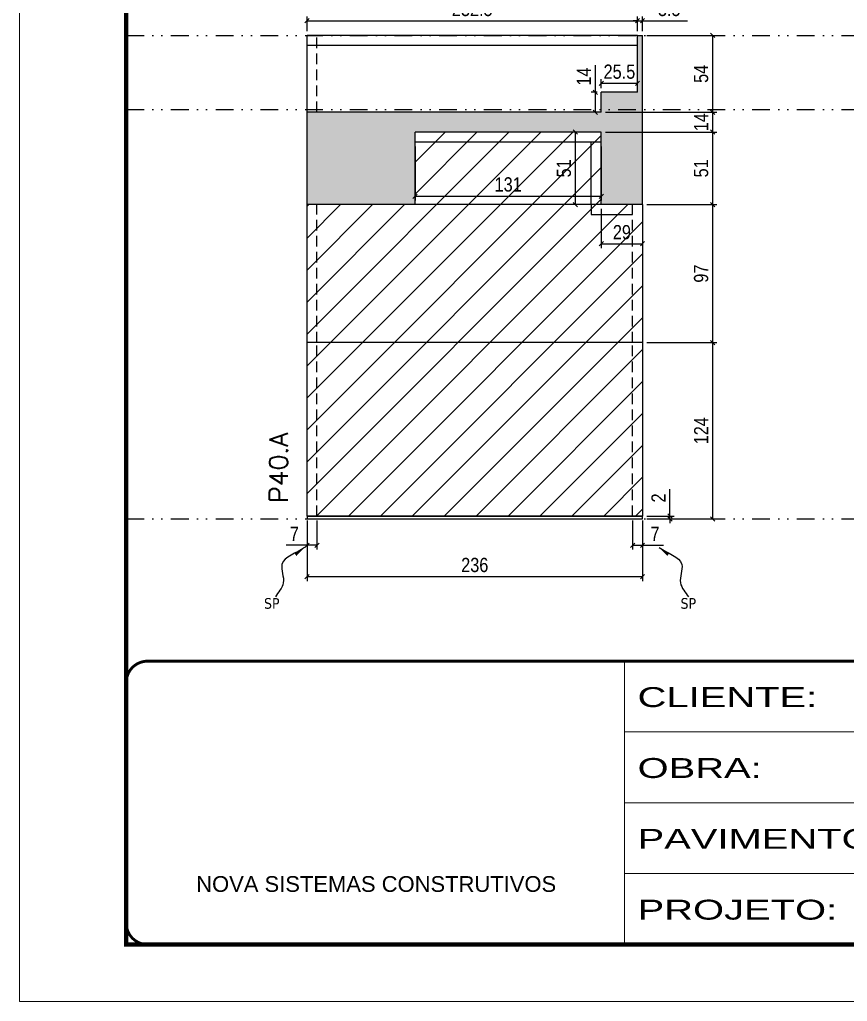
# Model space of a CAD drawing. Extents: x 14400 to 24104, y -21631 to 6985.
# Drawn here: x 19168 to 19751, y -4402 to -3712 of the extents above; entities that cross this region are included whole.
import ezdxf

# ---------------------------------------------------------------- set-up
doc = ezdxf.new("R2010")
doc.units = 0
for name, pattern in [('CONTINUO', [0]), ('DASHED', [0.75, 0.5, -0.25]), ('DIVIDE2', [0.625, 0.25, -0.125, 0, -0.125, 0, -0.125]), ('HIDDEN', [0.375, 0.25, -0.125])]:
    doc.linetypes.add(name, pattern=pattern)
for name, color, linetype in [('COTA', 241, 'Continuous'), ('Nível', 160, 'Continuous'), ('Painéis', 200, 'Continuous'), ('SARR_2.2x7', 40, 'Continuous'), ('texto', 7, 'Continuous')]:
    doc.layers.add(name, color=color, linetype=linetype)
for name, color, linetype, lineweight in [('Folhas', 255, 'Continuous', 9), ('Hachura', 251, 'Continuous', 9), ('SARRAFO DE PRESSAO', 251, 'DASHED', 9), ('Texto Seção', 7, 'Continuous', 15)]:
    doc.layers.add(name, color=color, linetype=linetype, lineweight=lineweight)
doc.styles.add('ARIAL', font='arial.ttf')
doc.styles.add('COTA TECNICA', font='techl___.ttf', dxfattribs={"height": 10})
doc.styles.add('COTA TECNICA-50', font='techl___.ttf', dxfattribs={"height": 10})
doc.styles.add('REGUA-120', font='ROMANS.shx', dxfattribs={"height": 15})
doc.styles.get("Standard").update_dxf_attribs({"font": 'arial.ttf'})
doc.styles.add('Tecnologia', font='')
doc.styles.get('Tecnologia').set_extended_font_data('Forgotten Futurist')
doc.dimstyles.new('COTA PAINEL-50', dxfattribs={"dimtxt": 10, "dimasz": 3, "dimexe": 3, "dimexo": 3, "dimgap": 3, "dimtad": 1, "dimdec": 1, "dimzin": 12, "dimdsep": 46, "dimtxsty": 'COTA TECNICA-50', "dimblk1": 'OBLIQUE', "dimblk2": 'OBLIQUE', "dimsah": 1, "dimcen": 0.9, "dimclrd": 4, "dimclre": 4, "dimclrt": 240, "dimadec": 1, "dimazin": 3, "dimtfac": 1, "dimtdec": 1, "dimtmove": 0, "dimatfit": 3, "dimfxl": 1, "dimtolj": 1, "dimtzin": 12, "dimarcsym": 0})
doc.dimstyles.new('PAINEL', dxfattribs={"dimtxt": 10, "dimasz": 3, "dimexe": 3, "dimexo": 3, "dimgap": 3, "dimtad": 1, "dimdec": 1, "dimzin": 12, "dimdsep": 46, "dimtxsty": 'COTA TECNICA', "dimblk1": 'OBLIQUE', "dimblk2": 'OBLIQUE', "dimsah": 1, "dimcen": 0.9, "dimclrd": 4, "dimclre": 4, "dimclrt": 240, "dimadec": 1, "dimazin": 3, "dimtfac": 1, "dimtdec": 1, "dimtmove": 0, "dimatfit": 3, "dimfxl": 1, "dimtolj": 1, "dimtzin": 12, "dimarcsym": 0})
doc.dimstyles.get("Standard").update_dxf_attribs({"dimtxt": 0.18, "dimasz": 0.18, "dimexe": 0.18, "dimexo": 0.0625, "dimgap": 0.09, "dimtad": 0, "dimtih": 1, "dimtoh": 1, "dimdec": 4, "dimzin": 0, "dimdsep": 46, "dimtxsty": 'Standard', "dimcen": 0.09, "dimadec": 0, "dimazin": 0, "dimtfac": 1, "dimtdec": 4, "dimtofl": 0, "dimtmove": 0, "dimatfit": 3, "dimfxl": 1, "dimtolj": 1, "dimtzin": 0, "dimarcsym": 0})

# ---------------------------------------------------------------- blocks, each defined once
blk = doc.blocks.new('9999999999')
at = {"color": 30, "linetype": 'CONTINUO'}
for p, q in [((98564.56, 34230.21), (98564.56, 34429.45)), ((98564.56, 34379.64), (99583.98, 34379.64)), ((98564.56, 34329.83), (99487.98, 34329.83)), ((98564.56, 34280.02), (99487.98, 34280.02))]:
    blk.add_line(p, q, dxfattribs=at)
at = {"color": 30, "linetype": 'CONTINUO', "const_width": 2}
blk.add_lwpolyline([(99583.98, 34230.21), (99583.98, 34414.45, 0.414214), (99568.98, 34429.45), (98228.98, 34429.45, 0.414214), (98213.98, 34414.45), (98213.98, 34245.21, 0.414214), (98228.98, 34230.21), (99583.98, 34230.21)], format="xyb", dxfattribs=at)
at = {"layer": 'Folhas'}
blk.add_lwpolyline([(98138.98, 34190.21), (99623.98, 34190.21), (99623.98, 35240.21), (98138.98, 35240.21)], close=True, dxfattribs=at)
at = {"layer": 'Folhas', "color": 30, "const_width": 3}
blk.add_lwpolyline([(98213.98, 34230.21), (99583.98, 34230.21), (99583.98, 35200.21), (98213.98, 35200.21)], close=True, dxfattribs=at)
at = {"color": 7, "linetype": 'Continuous', "ltscale": 5, "style": 'ARIAL'}
blk.add_text('NOVA SISTEMAS CONSTRUTIVOS', height=11.0592, dxfattribs=at).set_placement((98263.19, 34267.21))
at = {"layer": 'Folhas', "color": 7, "style": 'Tecnologia', "width": 1.5}
for s, p in [('CLIENTE:', (98573.65, 34397.17)), ('OBRA:', (98573.65, 34347.31)), ('PAVIMENTO:', (98573.65, 34297.5)), ('PROJETO:', (98573.65, 34247.69))]:
    blk.add_text(s, height=14, dxfattribs=at).set_placement(p)
blk = doc.blocks.new('_Oblique')
at = {"color": 0, "linetype": 'ByBlock', "lineweight": -2}
blk.add_line((-0.5, -0.5), (0.5, 0.5), dxfattribs=at)
blk = doc.blocks.new('*D1568')
at = {"layer": 'COTA', "color": 4, "lineweight": -2, "transparency": 16777216}
for p, q in [((19370.62, -4064.17), (19370.62, -4106.84)), ((19606.62, -4064.17), (19606.62, -4106.84)), ((19606.62, -4103.84), (19370.62, -4103.84))]:
    blk.add_line(p, q, dxfattribs=at)
at = {"layer": 'Defpoints', "color": 0, "transparency": 16777216}
for p in [(19370.62, -4061.17), (19606.62, -4061.17), (19370.62, -4103.84)]:
    blk.add_point(p, dxfattribs=at)
at = {"layer": 'COTA', "color": 4, "lineweight": -2, "transparency": 16777216, "xscale": 3, "yscale": 3, "zscale": 3, "rotation": 180}
blk.add_blockref('_Oblique', (19370.62, -4103.84), dxfattribs=at)
at = {"layer": 'COTA', "color": 4, "lineweight": -2, "transparency": 16777216, "xscale": 3, "yscale": 3, "zscale": 3}
blk.add_blockref('_Oblique', (19606.62, -4103.84), dxfattribs=at)
at = {"layer": 'COTA', "color": 240, "transparency": 16777216, "insert": (19488.62, -4095.62), "char_height": 10, "attachment_point": 5, "style": 'COTA TECNICA'}
blk.add_mtext('\\A1;236', dxfattribs=at)
blk = doc.blocks.new('*D1569')
at = {"layer": 'COTA', "color": 4, "lineweight": -2, "transparency": 16777216}
for p, q in [((19599.62, -4064.17), (19599.62, -4084.68)), ((19606.62, -4066.17), (19606.62, -4084.68)), ((19599.62, -4081.68), (19606.62, -4081.68)), ((19606.62, -4081.68), (19621.35, -4081.68))]:
    blk.add_line(p, q, dxfattribs=at)
at = {"layer": 'Defpoints', "color": 0, "transparency": 16777216}
for p in [(19599.62, -4061.17), (19606.62, -4063.17), (19606.62, -4081.68)]:
    blk.add_point(p, dxfattribs=at)
at = {"layer": 'COTA', "color": 4, "lineweight": -2, "transparency": 16777216, "xscale": 3, "yscale": 3, "zscale": 3, "rotation": 180}
blk.add_blockref('_Oblique', (19599.62, -4081.68), dxfattribs=at)
at = {"layer": 'COTA', "color": 4, "lineweight": -2, "transparency": 16777216, "xscale": 3, "yscale": 3, "zscale": 3}
blk.add_blockref('_Oblique', (19606.62, -4081.68), dxfattribs=at)
at = {"layer": 'COTA', "color": 240, "transparency": 16777216, "insert": (19615.48, -4073.6), "char_height": 10, "attachment_point": 5, "style": 'COTA TECNICA-50'}
blk.add_mtext('\\A1;7', dxfattribs=at)
blk = doc.blocks.new('*D1570')
at = {"layer": 'COTA', "color": 4, "lineweight": -2, "transparency": 16777216}
for p, q in [((19370.62, -4066.17), (19370.62, -4084.68)), ((19377.62, -4064.17), (19377.62, -4084.68)), ((19370.62, -4081.68), (19355.89, -4081.68)), ((19377.62, -4081.68), (19370.62, -4081.68))]:
    blk.add_line(p, q, dxfattribs=at)
at = {"layer": 'Defpoints', "color": 0, "transparency": 16777216}
for p in [(19370.62, -4063.17), (19377.62, -4061.17), (19370.62, -4081.68)]:
    blk.add_point(p, dxfattribs=at)
at = {"layer": 'COTA', "color": 4, "lineweight": -2, "transparency": 16777216, "xscale": 3, "yscale": 3, "zscale": 3, "rotation": 180}
blk.add_blockref('_Oblique', (19370.62, -4081.68), dxfattribs=at)
at = {"layer": 'COTA', "color": 4, "lineweight": -2, "transparency": 16777216, "xscale": 3, "yscale": 3, "zscale": 3}
blk.add_blockref('_Oblique', (19377.62, -4081.68), dxfattribs=at)
at = {"layer": 'COTA', "color": 240, "transparency": 16777216, "insert": (19361.75, -4073.6), "char_height": 10, "attachment_point": 5, "style": 'COTA TECNICA-50'}
blk.add_mtext('\\A1;7', dxfattribs=at)
blk = doc.blocks.new('*D1595')
at = {"layer": 'COTA', "color": 4, "linetype": 'ByBlock', "lineweight": -2, "transparency": 16777216}
for p, q in [((19609.62, -3939.17), (19658.98, -3939.17)), ((19655.98, -4063.17), (19655.98, -3939.17)), ((19609.62, -4063.17), (19658.98, -4063.17))]:
    blk.add_line(p, q, dxfattribs=at)
at = {"layer": 'Defpoints', "color": 0, "linetype": 'ByBlock', "transparency": 16777216}
for p in [(19606.62, -3939.17), (19655.98, -3939.17), (19606.62, -4063.17)]:
    blk.add_point(p, dxfattribs=at)
at = {"layer": 'COTA', "color": 4, "linetype": 'ByBlock', "lineweight": -2, "transparency": 16777216, "xscale": 3, "yscale": 3, "zscale": 3}
for p, rotation in [((19655.98, -3939.17), 90), ((19655.98, -4063.17), 270)]:
    blk.add_blockref('_Oblique', p, dxfattribs=dict(at, rotation=rotation))
at = {"layer": 'COTA', "color": 240, "linetype": 'ByBlock', "transparency": 16777216, "insert": (19647.91, -4001.17), "char_height": 10, "attachment_point": 5, "rotation": 90, "style": 'COTA TECNICA'}
blk.add_mtext('\\A1;124', dxfattribs=at)
blk = doc.blocks.new('*D1571')
at = {"layer": 'COTA', "color": 4, "lineweight": -2, "transparency": 16777216}
for p, q in [((19625.87, -4061.17), (19625.87, -4042.36)), ((19609.62, -4061.17), (19628.87, -4061.17)), ((19609.62, -4063.17), (19628.87, -4063.17)), ((19625.87, -4063.17), (19625.87, -4061.17)), ((19625.87, -4063.17), (19625.87, -4066.17))]:
    blk.add_line(p, q, dxfattribs=at)
at = {"layer": 'Defpoints', "color": 0, "transparency": 16777216}
for p in [(19606.62, -4061.17), (19606.62, -4063.17), (19625.87, -4063.17)]:
    blk.add_point(p, dxfattribs=at)
at = {"layer": 'COTA', "color": 4, "lineweight": -2, "transparency": 16777216, "xscale": 3, "yscale": 3, "zscale": 3}
for p, rotation in [((19625.87, -4061.17), 270), ((19625.87, -4063.17), 90)]:
    blk.add_blockref('_Oblique', p, dxfattribs=dict(at, rotation=rotation))
at = {"layer": 'COTA', "color": 240, "transparency": 16777216, "insert": (19617.87, -4048.42), "char_height": 10, "attachment_point": 5, "rotation": 90, "style": 'COTA TECNICA-50'}
blk.add_mtext('\\A1;2', dxfattribs=at)
blk = doc.blocks.new('*D1596')
at = {"layer": 'COTA', "color": 4, "linetype": 'ByBlock', "lineweight": -2, "transparency": 16777216}
for p, q in [((19609.62, -3939.17), (19658.98, -3939.17)), ((19655.98, -4063.17), (19655.98, -3939.17)), ((19609.62, -4063.17), (19658.98, -4063.17))]:
    blk.add_line(p, q, dxfattribs=at)
at = {"layer": 'Defpoints', "color": 0, "linetype": 'ByBlock', "transparency": 16777216}
for p in [(19606.62, -3939.17), (19655.98, -3939.17), (19606.62, -4063.17)]:
    blk.add_point(p, dxfattribs=at)
at = {"layer": 'COTA', "color": 4, "linetype": 'ByBlock', "lineweight": -2, "transparency": 16777216, "xscale": 3, "yscale": 3, "zscale": 3}
for p, rotation in [((19655.98, -3939.17), 90), ((19655.98, -4063.17), 270)]:
    blk.add_blockref('_Oblique', p, dxfattribs=dict(at, rotation=rotation))
at = {"layer": 'COTA', "color": 240, "linetype": 'ByBlock', "transparency": 16777216, "insert": (19647.91, -4001.17), "char_height": 10, "attachment_point": 5, "rotation": 90, "style": 'COTA TECNICA'}
blk.add_mtext('\\A1;124', dxfattribs=at)
blk = doc.blocks.new('*D1597')
at = {"layer": 'COTA', "color": 4, "lineweight": -2, "transparency": 16777216}
for p, q in [((19609.62, -3842.17), (19658.98, -3842.17)), ((19655.98, -3939.17), (19655.98, -3842.17)), ((19609.62, -3939.17), (19658.98, -3939.17))]:
    blk.add_line(p, q, dxfattribs=at)
at = {"layer": 'Defpoints', "color": 0, "transparency": 16777216}
for p in [(19606.62, -3842.17), (19655.98, -3842.17), (19606.62, -3939.17)]:
    blk.add_point(p, dxfattribs=at)
at = {"layer": 'COTA', "color": 4, "lineweight": -2, "transparency": 16777216, "xscale": 3, "yscale": 3, "zscale": 3}
for p, rotation in [((19655.98, -3842.17), 90), ((19655.98, -3939.17), 270)]:
    blk.add_blockref('_Oblique', p, dxfattribs=dict(at, rotation=rotation))
at = {"layer": 'COTA', "color": 240, "transparency": 16777216, "insert": (19647.88, -3890.67), "char_height": 10, "attachment_point": 5, "rotation": 90, "style": 'COTA TECNICA'}
blk.add_mtext('\\A1;97', dxfattribs=at)
blk = doc.blocks.new('*D1604')
at = {"layer": 'COTA', "color": 4, "lineweight": -2, "transparency": 16777216}
for p, q in [((19574.62, -3791.17), (19556.41, -3791.17)), ((19559.41, -3842.17), (19559.41, -3791.17)), ((19574.62, -3842.17), (19556.41, -3842.17))]:
    blk.add_line(p, q, dxfattribs=at)
at = {"layer": 'Defpoints', "color": 0, "transparency": 16777216}
for p in [(19559.41, -3791.17), (19577.62, -3791.17), (19577.62, -3842.17)]:
    blk.add_point(p, dxfattribs=at)
at = {"layer": 'COTA', "color": 4, "lineweight": -2, "transparency": 16777216, "xscale": 3, "yscale": 3, "zscale": 3}
for p, rotation in [((19559.41, -3791.17), 90), ((19559.41, -3842.17), 270)]:
    blk.add_blockref('_Oblique', p, dxfattribs=dict(at, rotation=rotation))
at = {"layer": 'COTA', "color": 240, "transparency": 16777216, "insert": (19551.3, -3816.67), "char_height": 10, "attachment_point": 5, "rotation": 90, "style": 'COTA TECNICA'}
blk.add_mtext('\\A1;51', dxfattribs=at)
blk = doc.blocks.new('*D1605')
at = {"layer": 'COTA', "color": 4, "lineweight": -2, "transparency": 16777216}
for p, q in [((19580.62, -3791.17), (19658.98, -3791.17)), ((19655.98, -3842.17), (19655.98, -3791.17)), ((19609.62, -3842.17), (19658.98, -3842.17))]:
    blk.add_line(p, q, dxfattribs=at)
at = {"layer": 'Defpoints', "color": 0, "transparency": 16777216}
for p in [(19577.62, -3791.17), (19655.98, -3791.17), (19606.62, -3842.17)]:
    blk.add_point(p, dxfattribs=at)
at = {"layer": 'COTA', "color": 4, "lineweight": -2, "transparency": 16777216, "xscale": 3, "yscale": 3, "zscale": 3}
for p, rotation in [((19655.98, -3791.17), 90), ((19655.98, -3842.17), 270)]:
    blk.add_blockref('_Oblique', p, dxfattribs=dict(at, rotation=rotation))
at = {"layer": 'COTA', "color": 240, "transparency": 16777216, "insert": (19647.87, -3816.67), "char_height": 10, "attachment_point": 5, "rotation": 90, "style": 'COTA TECNICA'}
blk.add_mtext('\\A1;51', dxfattribs=at)
blk = doc.blocks.new('*D1598')
at = {"layer": 'COTA', "color": 4, "lineweight": -2, "transparency": 16777216}
for p, q in [((19580.62, -3777.17), (19658.98, -3777.17)), ((19655.98, -3791.17), (19655.98, -3777.17)), ((19580.62, -3791.17), (19658.98, -3791.17))]:
    blk.add_line(p, q, dxfattribs=at)
at = {"layer": 'Defpoints', "color": 0, "transparency": 16777216}
for p in [(19577.62, -3777.17), (19655.98, -3777.17), (19577.62, -3791.17)]:
    blk.add_point(p, dxfattribs=at)
at = {"layer": 'COTA', "color": 4, "lineweight": -2, "transparency": 16777216, "xscale": 3, "yscale": 3, "zscale": 3}
for p, rotation in [((19655.98, -3777.17), 90), ((19655.98, -3791.17), 270)]:
    blk.add_blockref('_Oblique', p, dxfattribs=dict(at, rotation=rotation))
at = {"layer": 'COTA', "color": 240, "transparency": 16777216, "insert": (19647.91, -3784.17), "char_height": 10, "attachment_point": 5, "rotation": 90, "style": 'COTA TECNICA'}
blk.add_mtext('\\A1;14', dxfattribs=at)
blk = doc.blocks.new('*D2111')
at = {"layer": 'COTA', "color": 4, "lineweight": -2, "transparency": 16777216}
for p, q in [((19573.45, -3763.17), (19573.45, -3744.05)), ((19574.62, -3763.17), (19570.45, -3763.17)), ((19573.45, -3777.17), (19573.45, -3763.17)), ((19574.62, -3777.17), (19570.45, -3777.17))]:
    blk.add_line(p, q, dxfattribs=at)
at = {"layer": 'Defpoints', "color": 0, "transparency": 16777216}
for p in [(19573.45, -3763.17), (19577.62, -3763.17), (19577.62, -3777.17)]:
    blk.add_point(p, dxfattribs=at)
at = {"layer": 'COTA', "color": 4, "lineweight": -2, "transparency": 16777216, "xscale": 3, "yscale": 3, "zscale": 3}
for p, rotation in [((19573.45, -3763.17), 90), ((19573.45, -3777.17), 270)]:
    blk.add_blockref('_Oblique', p, dxfattribs=dict(at, rotation=rotation))
at = {"layer": 'COTA', "color": 240, "transparency": 16777216, "insert": (19565.38, -3752.11), "char_height": 10, "attachment_point": 5, "rotation": 90, "style": 'COTA TECNICA'}
blk.add_mtext('\\A1;14', dxfattribs=at)
blk = doc.blocks.new('*D2112')
at = {"layer": 'COTA', "color": 4, "lineweight": -2, "transparency": 16777216}
for p, q in [((19577.62, -3845.17), (19577.62, -3872.67)), ((19606.62, -3845.17), (19606.62, -3872.67)), ((19577.62, -3869.67), (19606.62, -3869.67))]:
    blk.add_line(p, q, dxfattribs=at)
at = {"layer": 'Defpoints', "color": 0, "transparency": 16777216}
for p in [(19577.62, -3842.17), (19606.62, -3842.17), (19606.62, -3869.67)]:
    blk.add_point(p, dxfattribs=at)
at = {"layer": 'COTA', "color": 4, "lineweight": -2, "transparency": 16777216, "xscale": 3, "yscale": 3, "zscale": 3, "rotation": 180}
blk.add_blockref('_Oblique', (19577.62, -3869.67), dxfattribs=at)
at = {"layer": 'COTA', "color": 4, "lineweight": -2, "transparency": 16777216, "xscale": 3, "yscale": 3, "zscale": 3}
blk.add_blockref('_Oblique', (19606.62, -3869.67), dxfattribs=at)
at = {"layer": 'COTA', "color": 240, "transparency": 16777216, "insert": (19592.12, -3861.58), "char_height": 10, "attachment_point": 5, "style": 'COTA TECNICA'}
blk.add_mtext('\\A1;29', dxfattribs=at)
blk = doc.blocks.new('*D2113')
at = {"layer": 'COTA', "color": 4, "lineweight": -2, "transparency": 16777216}
for p, q in [((19609.62, -3723.17), (19658.98, -3723.17)), ((19655.98, -3777.17), (19655.98, -3723.17)), ((19580.62, -3777.17), (19658.98, -3777.17))]:
    blk.add_line(p, q, dxfattribs=at)
at = {"layer": 'Defpoints', "color": 0, "transparency": 16777216}
for p in [(19606.62, -3723.17), (19655.98, -3723.17), (19577.62, -3777.17)]:
    blk.add_point(p, dxfattribs=at)
at = {"layer": 'COTA', "color": 4, "lineweight": -2, "transparency": 16777216, "xscale": 3, "yscale": 3, "zscale": 3}
for p, rotation in [((19655.98, -3723.17), 90), ((19655.98, -3777.17), 270)]:
    blk.add_blockref('_Oblique', p, dxfattribs=dict(at, rotation=rotation))
at = {"layer": 'COTA', "color": 240, "transparency": 16777216, "insert": (19647.87, -3750.17), "char_height": 10, "attachment_point": 5, "rotation": 90, "style": 'COTA TECNICA'}
blk.add_mtext('\\A1;54', dxfattribs=at)
blk = doc.blocks.new('*D2114')
at = {"layer": 'COTA', "color": 4, "lineweight": -2, "transparency": 16777216}
for p, q in [((19370.62, -3720.17), (19370.62, -3709.84)), ((19370.62, -3712.84), (19603.12, -3712.84)), ((19603.12, -3720.17), (19603.12, -3709.84))]:
    blk.add_line(p, q, dxfattribs=at)
at = {"layer": 'Defpoints', "color": 0, "transparency": 16777216}
for p in [(19603.12, -3712.84), (19370.62, -3723.17), (19603.12, -3723.17)]:
    blk.add_point(p, dxfattribs=at)
at = {"layer": 'COTA', "color": 4, "lineweight": -2, "transparency": 16777216, "xscale": 3, "yscale": 3, "zscale": 3, "rotation": 180}
blk.add_blockref('_Oblique', (19370.62, -3712.84), dxfattribs=at)
at = {"layer": 'COTA', "color": 4, "lineweight": -2, "transparency": 16777216, "xscale": 3, "yscale": 3, "zscale": 3}
blk.add_blockref('_Oblique', (19603.12, -3712.84), dxfattribs=at)
at = {"layer": 'COTA', "color": 240, "transparency": 16777216, "insert": (19486.87, -3704.62), "char_height": 10, "attachment_point": 5, "style": 'COTA TECNICA'}
blk.add_mtext('\\A1;232.5', dxfattribs=at)
blk = doc.blocks.new('*D2115')
at = {"layer": 'COTA', "color": 4, "lineweight": -2, "transparency": 16777216}
for p, q in [((19603.12, -3712.84), (19600.12, -3712.84)), ((19603.12, -3720.17), (19603.12, -3709.84)), ((19603.12, -3712.84), (19606.62, -3712.84)), ((19606.62, -3720.17), (19606.62, -3709.84)), ((19606.62, -3712.84), (19638.22, -3712.84))]:
    blk.add_line(p, q, dxfattribs=at)
at = {"layer": 'Defpoints', "color": 0, "transparency": 16777216}
for p in [(19606.62, -3712.84), (19603.12, -3723.17), (19606.62, -3723.17)]:
    blk.add_point(p, dxfattribs=at)
at = {"layer": 'COTA', "color": 4, "lineweight": -2, "transparency": 16777216, "xscale": 3, "yscale": 3, "zscale": 3}
blk.add_blockref('_Oblique', (19603.12, -3712.84), dxfattribs=at)
at = {"layer": 'COTA', "color": 4, "lineweight": -2, "transparency": 16777216, "xscale": 3, "yscale": 3, "zscale": 3, "rotation": 180}
blk.add_blockref('_Oblique', (19606.62, -3712.84), dxfattribs=at)
at = {"layer": 'COTA', "color": 240, "transparency": 16777216, "insert": (19625.42, -3704.62), "char_height": 10, "attachment_point": 5, "style": 'COTA TECNICA'}
blk.add_mtext('\\A1;3.5', dxfattribs=at)
blk = doc.blocks.new('*D2116')
at = {"layer": 'COTA', "color": 4, "lineweight": -2, "transparency": 16777216}
for p, q in [((19446.62, -3801.17), (19446.62, -3839.23)), ((19577.62, -3801.17), (19577.62, -3839.23)), ((19446.62, -3836.23), (19577.62, -3836.23))]:
    blk.add_line(p, q, dxfattribs=at)
at = {"layer": 'Defpoints', "color": 0, "transparency": 16777216}
for p in [(19446.62, -3798.17), (19577.62, -3798.17), (19577.62, -3836.23)]:
    blk.add_point(p, dxfattribs=at)
at = {"layer": 'COTA', "color": 4, "lineweight": -2, "transparency": 16777216, "xscale": 3, "yscale": 3, "zscale": 3, "rotation": 180}
blk.add_blockref('_Oblique', (19446.62, -3836.23), dxfattribs=at)
at = {"layer": 'COTA', "color": 4, "lineweight": -2, "transparency": 16777216, "xscale": 3, "yscale": 3, "zscale": 3}
blk.add_blockref('_Oblique', (19577.62, -3836.23), dxfattribs=at)
at = {"layer": 'COTA', "color": 240, "transparency": 16777216, "insert": (19512.12, -3828.01), "char_height": 10, "attachment_point": 5, "style": 'COTA TECNICA'}
blk.add_mtext('\\A1;131', dxfattribs=at)
blk = doc.blocks.new('*D2211')
at = {"layer": 'COTA', "color": 4, "lineweight": -2, "transparency": 16777216}
for p, q in [((19577.62, -3760.17), (19577.62, -3753.81)), ((19603.12, -3760.17), (19603.12, -3753.81)), ((19577.62, -3756.81), (19603.12, -3756.81))]:
    blk.add_line(p, q, dxfattribs=at)
at = {"layer": 'Defpoints', "color": 0, "transparency": 16777216}
for p in [(19603.12, -3756.81), (19577.62, -3763.17), (19603.12, -3763.17)]:
    blk.add_point(p, dxfattribs=at)
at = {"layer": 'COTA', "color": 4, "lineweight": -2, "transparency": 16777216, "xscale": 3, "yscale": 3, "zscale": 3, "rotation": 180}
blk.add_blockref('_Oblique', (19577.62, -3756.81), dxfattribs=at)
at = {"layer": 'COTA', "color": 4, "lineweight": -2, "transparency": 16777216, "xscale": 3, "yscale": 3, "zscale": 3}
blk.add_blockref('_Oblique', (19603.12, -3756.81), dxfattribs=at)
at = {"layer": 'COTA', "color": 240, "transparency": 16777216, "insert": (19590.37, -3748.7), "char_height": 10, "attachment_point": 5, "style": 'COTA TECNICA'}
blk.add_mtext('\\A1;25.5', dxfattribs=at)

msp = doc.modelspace()

# ---------------------------------------------------------------- hatches: boundary and pattern name
at = {"layer": 'COTA'}
h = msp.add_hatch(dxfattribs=at)
h.set_pattern_fill('AR-CONC', color=256, scale=0.03)
h.paths.add_polyline_path([(19606.62, -3775.17), (19577.62, -3775.17), (19577.62, -3777.17), (19370.62, -3777.17), (19370.62, -3842.17), (19446.62, -3842.17), (19446.62, -3791.17), (19577.62, -3791.17), (19577.62, -3842.17), (19606.62, -3842.17)])
h.paths.add_polyline_path([(19606.62, -3763.17), (19577.62, -3763.17), (19577.62, -3775.17), (19606.62, -3775.17)])
h.paths.add_polyline_path([(19606.62, -3723.17), (19603.12, -3723.17), (19603.12, -3763.17), (19606.62, -3763.17)])
at = {"layer": 'Hachura', "linetype": 'ByBlock'}
h = msp.add_hatch(dxfattribs=at)
h.set_pattern_fill('ANSI31', color=256, scale=5)
h.paths.add_polyline_path([(19577.62, -3791.17), (19446.62, -3791.17), (19446.62, -3842.17), (19577.62, -3842.17)])
h.paths.add_polyline_path([(19606.62, -3842.17), (19370.62, -3842.17), (19370.62, -3939.17), (19606.62, -3939.17)])
h.paths.add_polyline_path([(19606.62, -3939.17), (19370.62, -3939.17), (19370.62, -4061.17), (19606.62, -4061.17)])
h.paths.add_polyline_path([(20038.64, -3939.17), (19802.64, -3939.17), (19802.64, -4061.17), (20038.64, -4061.17)])
h.paths.add_polyline_path([(20038.64, -3842.17), (19802.64, -3842.17), (19802.64, -3939.17), (20038.64, -3939.17)])
h.paths.add_polyline_path([(19844.14, -3791.17), (19802.64, -3791.17), (19802.64, -3842.17), (19844.14, -3842.17)])

# ---------------------------------------------------------------- linework, layer by layer
at = {"layer": 'COTA'}
for p, q in [((19603.12, -3723.17), (19606.62, -3723.17)), ((19606.62, -3842.17), (19606.62, -3723.17)), ((19370.62, -3842.17), (19370.62, -3777.17)), ((19570.62, -3842.17), (19570.62, -3849.17))]:
    msp.add_line(p, q, dxfattribs=at)
at = {"layer": 'Nível', "color": 4, "linetype": 'DIVIDE2', "ltscale": 50}
for p, q in [((19243.47, -3723.17), (20613.47, -3723.17)), ((19243.47, -3775.17), (20613.47, -3775.17)), ((19243.47, -4063.17), (20613.47, -4063.17)), ((19243.47, -4063.17), (20613.47, -4063.17))]:
    msp.add_line(p, q, dxfattribs=at)
at = {"layer": 'Painéis'}
for p, q in [((19603.12, -3723.17), (19370.62, -3723.17)), ((19370.62, -3777.17), (19370.62, -3723.17)), ((19603.12, -3763.17), (19603.12, -3723.17)), ((19577.62, -3777.17), (19577.62, -3763.17)), ((19603.12, -3763.17), (19577.62, -3763.17)), ((19577.62, -3777.17), (19370.62, -3777.17)), ((19577.62, -3791.17), (19446.62, -3791.17)), ((19446.62, -3842.17), (19446.62, -3791.17)), ((19577.62, -3842.17), (19577.62, -3791.17)), ((19370.62, -4061.17), (19370.62, -3842.17)), ((19606.62, -3842.17), (19370.62, -3842.17)), ((19606.62, -3842.17), (19606.62, -4061.17)), ((19606.62, -3939.17), (19370.62, -3939.17)), ((19370.62, -4061.17), (19606.62, -4061.17))]:
    msp.add_line(p, q, dxfattribs=at)
msp.add_lwpolyline([(19606.62, -4061.17), (19370.62, -4061.17), (19370.62, -4063.17), (19606.62, -4063.17)], close=True, dxfattribs=at)
at = {"layer": 'SARR_2.2x7', "linetype": 'HIDDEN', "ltscale": 30}
for p, q in [((19377.62, -3777.17), (19377.62, -3723.17)), ((19377.62, -3939.17), (19377.62, -3842.17)), ((19599.62, -3939.17), (19599.62, -3842.17)), ((19377.62, -4061.17), (19377.62, -3939.17)), ((19599.62, -4061.17), (19599.62, -3939.17))]:
    msp.add_line(p, q, dxfattribs=at)
at = {"layer": 'SARR_2.2x7'}
for p, q in [((19603.12, -3730.17), (19370.62, -3730.17)), ((19577.62, -3798.17), (19446.62, -3798.17)), ((19570.62, -3842.17), (19570.62, -3798.17)), ((19570.62, -3849.17), (19599.62, -3849.17))]:
    msp.add_line(p, q, dxfattribs=at)

# ---------------------------------------------------------------- block references
at = {"layer": 'SARRAFO DE PRESSAO', "color": 6, "linetype": 'ByBlock'}
msp.add_blockref('9999999999', (-78970.51, -38592.65), dxfattribs=at)

# ---------------------------------------------------------------- texts
at = {"layer": 'texto', "color": 0, "char_height": 7.5, "attachment_point": 5}
for insert in [(19345.84, -4122.66), (19638.86, -4122.66)]:
    msp.add_mtext('{\\fTahoma|b0|i0|c0|p34;\\C4;SP}', dxfattribs=dict(at, insert=insert))
at = {"layer": 'Texto Seção', "insert": (19357.15, -4051.91), "char_height": 13, "width": 285.3299, "attachment_point": 7, "rotation": 90, "style": 'REGUA-120'}
msp.add_mtext('\\pt26;P40.A', dxfattribs=at)

# ---------------------------------------------------------------- dimensions: what is measured, and where the dimension line sits
at = {"layer": 'COTA'}
for base, p1, p2, dimstyle, picture, middle in [((19603.12, -3712.84), (19370.62, -3723.17), (19603.12, -3723.17), 'PAINEL', '*D2114', (19486.87, -3704.62)), ((19606.62, -3712.84), (19603.12, -3723.17), (19606.62, -3723.17), 'PAINEL', '*D2115', (19625.42, -3704.62)), ((19577.62, -3836.23), (19446.62, -3798.17), (19577.62, -3798.17), 'PAINEL', '*D2116', (19512.12, -3828.01)), ((19606.62, -3869.67), (19577.62, -3842.17), (19606.62, -3842.17), 'PAINEL', '*D2112', (19592.12, -3861.58)), ((19606.62, -4081.68), (19599.62, -4061.17), (19606.62, -4063.17), 'COTA PAINEL-50', '*D1569', (19615.48, -4073.6))]:
    dim = msp.add_linear_dim(base=base, p1=p1, p2=p2, dimstyle=dimstyle, dxfattribs=at)
    dim.commit()
    dim.dimension.update_dxf_attribs({"geometry": picture, "text_midpoint": middle})
for base, p1, p2, angle, dimstyle, picture, middle in [((19655.98, -3723.17), (19577.62, -3777.17), (19606.62, -3723.17), 90, 'PAINEL', '*D2113', (19647.87, -3750.17)), ((19573.45, -3763.17), (19577.62, -3777.17), (19577.62, -3763.17), 90, 'PAINEL', '*D2111', (19565.38, -3752.11)), ((19559.41, -3791.17), (19577.62, -3842.17), (19577.62, -3791.17), 90, 'PAINEL', '*D1604', (19551.3, -3816.67)), ((19655.98, -3791.17), (19606.62, -3842.17), (19577.62, -3791.17), 90, 'PAINEL', '*D1605', (19647.87, -3816.67)), ((19655.98, -3842.17), (19606.62, -3939.17), (19606.62, -3842.17), 90, 'PAINEL', '*D1597', (19647.88, -3890.67)), ((19370.62, -4081.68), (19377.62, -4061.17), (19370.62, -4063.17), 180, 'COTA PAINEL-50', '*D1570', (19361.75, -4073.6))]:
    dim = msp.add_linear_dim(base=base, p1=p1, p2=p2, angle=angle, dimstyle=dimstyle, dxfattribs=at)
    dim.commit()
    dim.dimension.update_dxf_attribs({"geometry": picture, "text_midpoint": middle})
dim = msp.add_linear_dim(base=(19603.12, -3756.81), p1=(19577.62, -3763.17), p2=(19603.12, -3763.17), dimstyle='PAINEL', dxfattribs=at)
dim.commit()
dim.dimension.update_dxf_attribs({"geometry": '*D2211', "text_midpoint": (19590.37, -3756.81), "dimtype": 160})
for base, p1, p2, dimstyle, picture, middle in [((19655.98, -3777.17), (19577.62, -3791.17), (19577.62, -3777.17), 'PAINEL', '*D1598', (19655.98, -3784.17)), ((19625.87, -4063.17), (19606.62, -4061.17), (19606.62, -4063.17), 'COTA PAINEL-50', '*D1571', (19625.87, -4048.42))]:
    dim = msp.add_linear_dim(base=base, p1=p1, p2=p2, angle=90, dimstyle=dimstyle, dxfattribs=at)
    dim.commit()
    dim.dimension.update_dxf_attribs({"geometry": picture, "text_midpoint": middle, "dimtype": 160})
at = {"layer": 'COTA', "linetype": 'ByBlock'}
for picture in ['*D1595', '*D1596']:
    dim = msp.add_aligned_dim(p1=(19606.62, -4063.17), p2=(19606.62, -3939.17), distance=-49.37, dimstyle='PAINEL', dxfattribs=at)
    dim.commit()
    dim.dimension.update_dxf_attribs({"geometry": picture, "text_midpoint": (19647.91, -4001.17)})
at = {"layer": 'COTA'}
dim = msp.add_linear_dim(base=(19370.62, -4103.84), p1=(19606.62, -4061.17), p2=(19370.62, -4061.17), angle=180, dimstyle='PAINEL', override={"dimarcsym": 2}, dxfattribs=at)
dim.commit()
dim.dimension.update_dxf_attribs({"geometry": '*D1568', "text_midpoint": (19488.62, -4095.62)})

# ---------------------------------------------------------------- leaders
at = {"layer": 'COTA', "path_type": 1}
for points in [[(19368.79, -4083.35), (19353, -4095.18), (19353.93, -4108.19), (19348.37, -4117.97)], [(19618.45, -4083.35), (19634.23, -4095.18), (19633.31, -4108.19), (19638.86, -4117.97)]]:
    msp.add_leader(points, dimstyle='Standard', override={"dimasz": 8}, dxfattribs=at)

doc.saveas('drawing.dxf')
